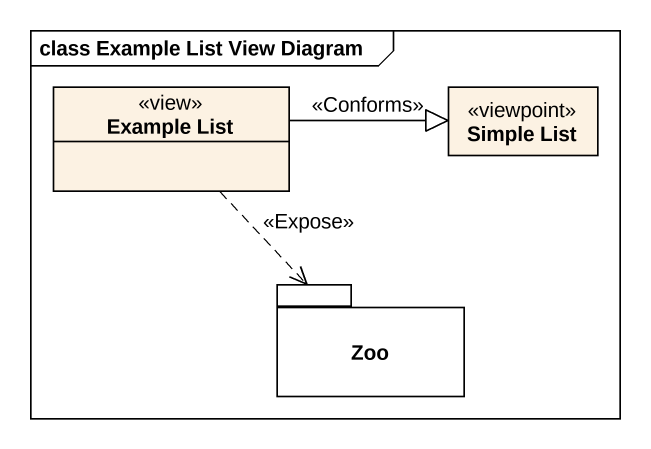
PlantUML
@startuml
mainframe class Example List View Diagram
hide circle
hide empty members
class "Example List" as Example_List <<view>>
class "Simple List" as Simple_List <<viewpoint>>
package Zoo {
}
Example_List -right-|> Simple_List : <<Conforms>>
Example_List ..> Zoo : <<Expose>>
@enduml
